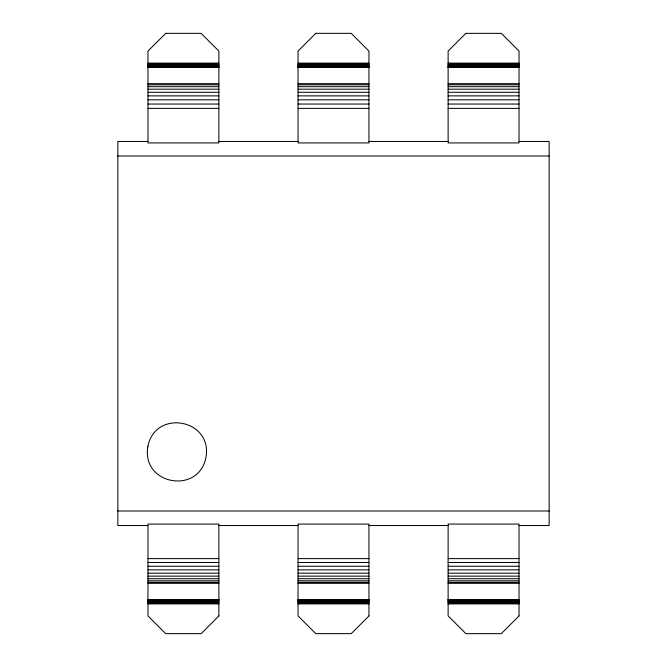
<?xml version="1.0" encoding="UTF-8"?>
<svg xmlns="http://www.w3.org/2000/svg" width="667" height="667" viewBox="0 0 667 667"><rect width="100%" height="100%" fill="white"/><g stroke="black" fill="none" stroke-linecap="round" stroke-linejoin="round"><path stroke-width="1" d="M147.974 63.115L218.876 63.115M298.049 63.115L368.951 63.115M448.124 63.115L519.026 63.115M147.974 63.882L218.876 63.882M298.049 63.882L368.951 63.882M448.124 63.882L519.026 63.882M147.974 64.632L218.876 64.632M298.049 64.632L368.951 64.632M448.124 64.632L519.026 64.632M147.974 65.324L218.876 65.324M298.049 65.324L368.951 65.324M448.124 65.324L519.026 65.324M147.974 65.958L218.876 65.958M298.049 65.958L368.951 65.958M448.124 65.958L519.026 65.958M147.974 66.5L218.876 66.5M298.049 66.5L368.951 66.5M448.124 66.5L519.026 66.5M147.974 66.95L218.876 66.95M298.049 66.95L368.951 66.95M448.124 66.95L519.026 66.95M147.974 67.275L218.876 67.275M298.049 67.275L368.951 67.275M448.124 67.275L519.026 67.275M147.974 67.475L218.876 67.475M298.049 67.475L368.951 67.475M448.124 67.475L519.026 67.475M147.974 83.675L218.876 83.675M298.049 83.675L368.951 83.675M448.124 83.675L519.026 83.675M147.974 84.826L218.876 84.826M298.049 84.826L368.951 84.826M448.124 84.826L519.026 84.826M147.974 86.685L218.876 86.685M298.049 86.685L368.951 86.685M448.124 86.685L519.026 86.685M147.974 89.195L218.876 89.195M298.049 89.195L368.951 89.195M448.124 89.195L519.026 89.195M147.974 92.288L218.876 92.288M298.049 92.288L368.951 92.288M448.124 92.288L519.026 92.288M147.974 95.873L218.876 95.873M298.049 95.873L368.951 95.873M448.124 95.873L519.026 95.873M147.974 99.825L218.876 99.825M298.049 99.825L368.951 99.825M448.124 99.825L519.026 99.825M147.974 104.044L218.876 104.044M298.049 104.044L368.951 104.044M448.124 104.044L519.026 104.044M147.974 108.388L218.876 108.388M298.049 108.388L368.951 108.388M448.124 108.388L519.026 108.388M147.974 141.471L117.842 141.471L117.842 525.521L147.974 525.521M218.876 141.471L298.049 141.471M368.951 141.471L448.124 141.471M519.026 141.471L549.158 141.471L549.158 525.521L519.026 525.521M117.842 156.003L549.158 156.003M117.842 510.997L549.158 510.997M218.876 525.521L298.049 525.521M368.951 525.521L448.124 525.521M147.974 558.612L218.876 558.612M298.049 558.612L368.951 558.612M448.124 558.612L519.026 558.612M147.974 562.481L218.876 562.481M298.049 562.481L368.951 562.481M448.124 562.481L519.026 562.481M147.974 566.258L218.876 566.258M298.049 566.258L368.951 566.258M448.124 566.258L519.026 566.258M147.974 569.851L218.876 569.851M298.049 569.851L368.951 569.851M448.124 569.851L519.026 569.851M147.974 573.17L218.876 573.17M298.049 573.17L368.951 573.17M448.124 573.17L519.026 573.17M147.974 576.146L218.876 576.146M298.049 576.146L368.951 576.146M448.124 576.146L519.026 576.146M147.974 578.706L218.876 578.706M298.049 578.706L368.951 578.706M448.124 578.706L519.026 578.706M147.974 580.79L218.876 580.79M298.049 580.79L368.951 580.79M448.124 580.79L519.026 580.79M147.974 582.341L218.876 582.341M298.049 582.341L368.951 582.341M448.124 582.341L519.026 582.341M147.974 583.325L218.876 583.325M298.049 583.325L368.951 583.325M448.124 583.325L519.026 583.325M147.974 599.525L218.876 599.525M298.049 599.525L368.951 599.525M448.124 599.525L519.026 599.525M147.974 599.725L218.876 599.725M298.049 599.725L368.951 599.725M448.124 599.725L519.026 599.725M147.974 600.05L218.876 600.05M298.049 600.05L368.951 600.05M448.124 600.05L519.026 600.05M147.974 600.5L218.876 600.5M298.049 600.5L368.951 600.5M448.124 600.5L519.026 600.5M147.974 601.042L218.876 601.042M298.049 601.042L368.951 601.042M448.124 601.042L519.026 601.042M147.974 601.676L218.876 601.676M298.049 601.676L368.951 601.676M448.124 601.676L519.026 601.676M147.974 602.368L218.876 602.368M298.049 602.368L368.951 602.368M448.124 602.368L519.026 602.368M147.974 603.118L218.876 603.118M298.049 603.118L368.951 603.118M448.124 603.118L519.026 603.118M147.974 603.885L218.876 603.885M298.049 603.885L368.951 603.885M448.124 603.885L519.026 603.885M147.832 446.782C141.321 484.901 199.1 495.089 206.02 457.037C212.531 418.918 154.752 408.729 147.832 446.782M165.699 33.35L147.974 51.076L147.974 142.93L218.876 142.93L218.876 51.076L201.151 33.35L165.699 33.35M315.774 33.35L298.049 51.076L298.049 142.93L368.951 142.93L368.951 51.076L351.226 33.35L315.774 33.35M465.849 33.35L448.124 51.076L448.124 142.93L519.026 142.93L519.026 51.076L501.301 33.35L465.849 33.35M218.876 615.924L201.151 633.65L165.699 633.65L147.974 615.924L147.974 524.07L218.876 524.07L218.876 615.924M368.951 615.924L351.226 633.65L315.774 633.65L298.049 615.924L298.049 524.07L368.951 524.07L368.951 615.924M519.026 615.924L501.301 633.65L465.849 633.65L448.124 615.924L448.124 524.07L519.026 524.07L519.026 615.924"/></g></svg>
